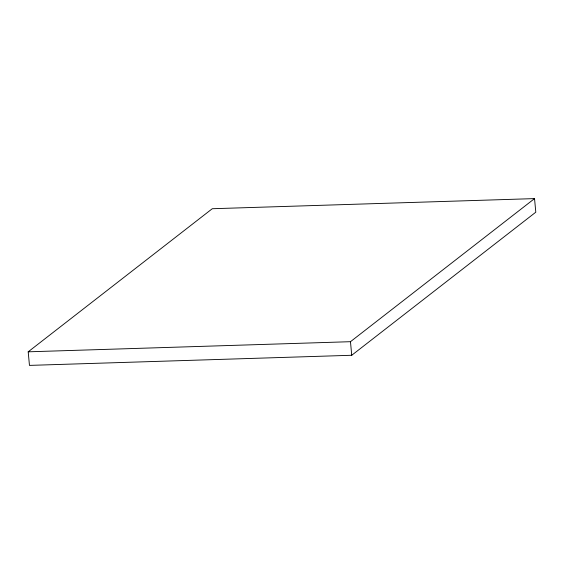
<?xml version="1.0" encoding="UTF-8"?>
<svg xmlns="http://www.w3.org/2000/svg" width="564" height="564" viewBox="0 0 564 564"><rect width="100%" height="100%" fill="white"/><g stroke="black" fill="none" stroke-linecap="round" stroke-linejoin="round"><path stroke-width="0.85" d="M28.2 351.816L212.268 208.729L534.538 198.606L535.8 212.184L351.732 355.271L29.462 365.394L28.2 351.816L350.47 341.692L534.538 198.606M350.47 341.692L351.732 355.271"/></g></svg>
